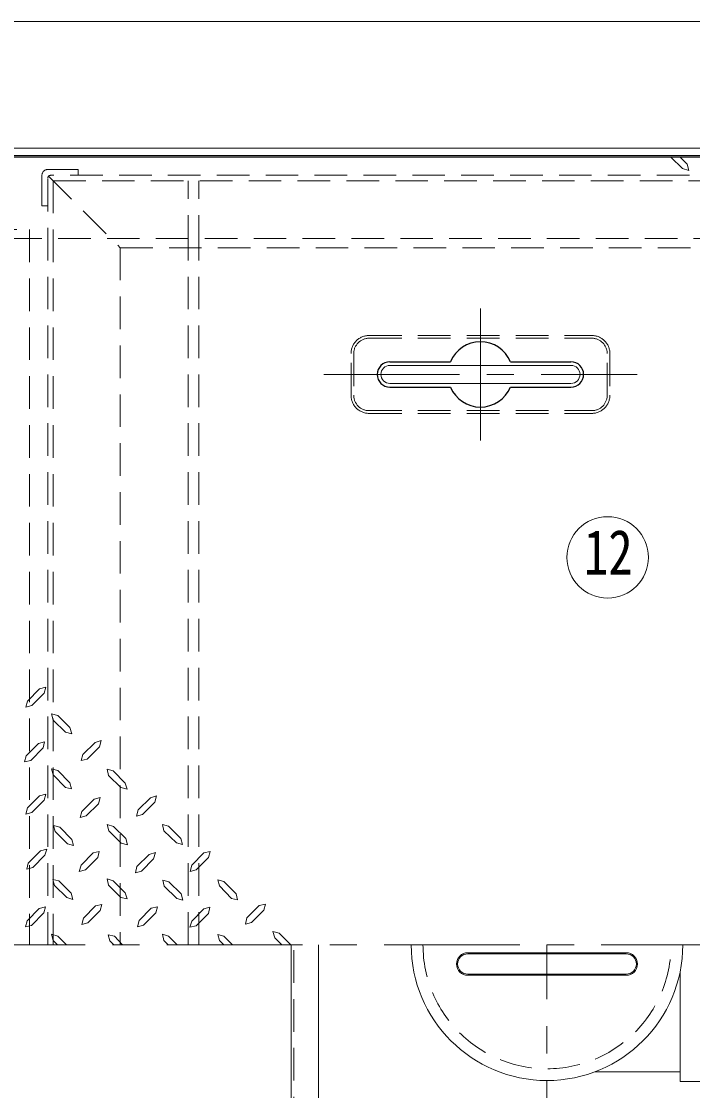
# Model space of a CAD drawing. Units: millimetres at full size, sheet at 1:15; details may follow other scales. Extents: x -3171 to 2904, y -2098 to 2117.
# Drawn here: x -1439 to -1068, y 1221 to 1812 of the extents above; entities that cross this region are included whole.
import ezdxf
from ezdxf.enums import TextEntityAlignment as Align

# ---------------------------------------------------------------- set-up
doc = ezdxf.new("R2010")
doc.units = ezdxf.units.MM
doc.header["$LTSCALE"] = 15
doc.linetypes.add('CHAIN1', pattern=[8, 5, -1, 1, -1])
doc.linetypes.add('DASHED1', pattern=[1.8, 1.2, -0.6])
doc.layers.add('0-6_補助線', color=4, linetype='Continuous', lineweight=9)
doc.styles.add('ＭＳ ゴシック', font='')
doc.styles.get('ＭＳ ゴシック').set_extended_font_data('MS Gothic')

msp = doc.modelspace()

# ---------------------------------------------------------------- linework, layer by layer
at = {"layer": '0-6_補助線'}
for p, q in [((-898.38, 1812.05), (-2518.38, 1812.05)), ((-1079.94, 1737.05), (-1073.46, 1730.72)), ((-1428.68, 1443.43), (-1435.32, 1436.67)), ((-1426.11, 1440.96), (-1432.86, 1434.21)), ((-1428.68, 1443.43), (-1425.25, 1444.39)), ((-1426.11, 1440.96), (-1425.25, 1444.39)), ((-1414.32, 1419.42), (-1421.07, 1426.17)), ((-1411.85, 1421.99), (-1418.6, 1428.63)), ((-1414.32, 1419.42), (-1410.89, 1418.56)), ((-1411.85, 1421.99), (-1410.89, 1418.56)), ((-1429.32, 1413.2), (-1435.97, 1406.45)), ((-1429.32, 1413.2), (-1425.89, 1414.06)), ((-1426.75, 1410.73), (-1425.89, 1414.06)), ((-1398.02, 1413.84), (-1404.78, 1407.09)), ((-1398.02, 1413.84), (-1394.59, 1414.81)), ((-1395.56, 1411.38), (-1394.59, 1414.81)), ((-1436.93, 1403.02), (-1435.97, 1406.45)), ((-1426.75, 1410.73), (-1433.5, 1403.87)), ((-1405.74, 1403.77), (-1404.78, 1407.09)), ((-1395.56, 1411.38), (-1402.31, 1404.62)), ((-1433.5, 1403.87), (-1436.93, 1403.02)), ((-1402.31, 1404.62), (-1405.74, 1403.77)), ((-1414.32, 1388.97), (-1421.18, 1395.83)), ((-1411.85, 1391.55), (-1418.6, 1398.3)), ((-1383.77, 1388.87), (-1390.52, 1395.62)), ((-1381.3, 1391.33), (-1387.95, 1398.09)), ((-1414.32, 1388.97), (-1410.99, 1388.12)), ((-1411.85, 1391.55), (-1410.99, 1388.12)), ((-1383.77, 1388.87), (-1380.34, 1387.9)), ((-1381.3, 1391.33), (-1380.34, 1387.9)), ((-1428.68, 1384.37), (-1435.32, 1377.61)), ((-1426.11, 1381.9), (-1432.86, 1375.04)), ((-1428.68, 1384.37), (-1425.25, 1385.22)), ((-1426.11, 1381.9), (-1425.25, 1385.22)), ((-1398.56, 1382.44), (-1405.31, 1375.68)), ((-1398.56, 1382.44), (-1395.13, 1383.4)), ((-1396.09, 1379.97), (-1395.13, 1383.4)), ((-1367.47, 1383.29), (-1374.23, 1376.54)), ((-1367.47, 1383.29), (-1364.04, 1384.26)), ((-1365.01, 1380.83), (-1364.04, 1384.26)), ((-1396.09, 1379.97), (-1402.85, 1373.22)), ((-1375.09, 1373.11), (-1374.23, 1376.54)), ((-1365.01, 1380.83), (-1371.76, 1374.08)), ((-1406.28, 1372.36), (-1405.31, 1375.68)), ((-1402.85, 1373.22), (-1406.28, 1372.36)), ((-1371.76, 1374.08), (-1375.09, 1373.11)), ((-1413.24, 1357.78), (-1420.1, 1364.54)), ((-1410.78, 1360.25), (-1417.53, 1367)), ((-1383.55, 1358.21), (-1390.31, 1364.96)), ((-1381.09, 1360.68), (-1387.84, 1367.43)), ((-1353.11, 1358.32), (-1359.97, 1365.07)), ((-1350.65, 1360.78), (-1357.4, 1367.54)), ((-1410.78, 1360.25), (-1409.92, 1356.82)), ((-1381.09, 1360.68), (-1380.12, 1357.25)), ((-1353.11, 1358.32), (-1349.79, 1357.35)), ((-1350.65, 1360.78), (-1349.79, 1357.35)), ((-1428.14, 1353.92), (-1434.9, 1347.17)), ((-1428.14, 1353.92), (-1424.71, 1354.89)), ((-1425.68, 1351.46), (-1424.71, 1354.89)), ((-1413.24, 1357.78), (-1409.92, 1356.82)), ((-1399.1, 1352.75), (-1405.74, 1345.99)), ((-1399.1, 1352.75), (-1395.67, 1353.6)), ((-1396.52, 1350.28), (-1395.67, 1353.6)), ((-1383.55, 1358.21), (-1380.12, 1357.25)), ((-1368.12, 1351.99), (-1364.69, 1352.96)), ((-1365.65, 1349.53), (-1364.69, 1352.96)), ((-1337.89, 1352.75), (-1344.64, 1345.99)), ((-1337.89, 1352.75), (-1334.46, 1353.6)), ((-1335.43, 1350.28), (-1334.46, 1353.6)), ((-1435.75, 1343.74), (-1434.9, 1347.17)), ((-1425.68, 1351.46), (-1432.43, 1344.71)), ((-1396.52, 1350.28), (-1403.28, 1343.42)), ((-1368.12, 1351.99), (-1374.87, 1345.24)), ((-1335.43, 1350.28), (-1342.18, 1343.42)), ((-1432.43, 1344.71), (-1435.75, 1343.74)), ((-1375.73, 1341.81), (-1374.87, 1345.24)), ((-1413.67, 1328.09), (-1420.43, 1334.84)), ((-1411.21, 1330.56), (-1417.96, 1337.31)), ((-1383.77, 1328.2), (-1390.52, 1334.95)), ((-1381.3, 1330.77), (-1387.95, 1337.42)), ((-1350.43, 1330.13), (-1357.18, 1336.88)), ((-1320.1, 1330.24), (-1326.85, 1336.99)), ((-1411.21, 1330.56), (-1410.24, 1327.13)), ((-1381.3, 1330.77), (-1380.34, 1327.34)), ((-1352.9, 1327.66), (-1359.76, 1334.42)), ((-1350.43, 1330.13), (-1349.57, 1326.7)), ((-1322.56, 1327.66), (-1329.32, 1334.52)), ((-1320.1, 1330.24), (-1319.24, 1326.81)), ((-1428.79, 1322.09), (-1425.36, 1322.95)), ((-1426.32, 1319.62), (-1425.36, 1322.95)), ((-1413.67, 1328.09), (-1410.24, 1327.13)), ((-1397.7, 1323.48), (-1404.45, 1316.73)), ((-1397.7, 1323.48), (-1394.27, 1324.34)), ((-1395.13, 1321.02), (-1394.27, 1324.34)), ((-1383.77, 1328.2), (-1380.34, 1327.34)), ((-1366.94, 1322.2), (-1363.51, 1323.05)), ((-1364.47, 1319.73), (-1363.51, 1323.05)), ((-1352.9, 1327.66), (-1349.57, 1326.7)), ((-1322.56, 1327.66), (-1319.24, 1326.81)), ((-1307.34, 1323.7), (-1314.1, 1316.94)), ((-1307.34, 1323.7), (-1303.91, 1324.55)), ((-1304.77, 1321.23), (-1303.91, 1324.55)), ((-1428.79, 1322.09), (-1435.54, 1315.34)), ((-1426.32, 1319.62), (-1433.07, 1312.76)), ((-1395.13, 1321.02), (-1401.99, 1314.16)), ((-1366.94, 1322.2), (-1373.69, 1315.44)), ((-1364.47, 1319.73), (-1371.23, 1312.87)), ((-1338, 1321.88), (-1344.64, 1315.12)), ((-1335.43, 1319.41), (-1342.18, 1312.55)), ((-1338, 1321.88), (-1334.57, 1322.73)), ((-1335.43, 1319.41), (-1334.57, 1322.73)), ((-1314.95, 1313.51), (-1314.1, 1316.94)), ((-1304.77, 1321.23), (-1311.63, 1314.37)), ((-1374.55, 1312.01), (-1373.69, 1315.44)), ((-1371.23, 1312.87), (-1374.55, 1312.01)), ((-1345.61, 1311.69), (-1344.64, 1315.12)), ((-1342.18, 1312.55), (-1345.61, 1311.69)), ((-1311.63, 1314.37), (-1314.95, 1313.51)), ((-1413.78, 1302.05), (-1418.6, 1306.87)), ((-1382.77, 1302.05), (-1387.3, 1306.76)), ((-1352.58, 1302.05), (-1357.4, 1306.87)), ((-1322.03, 1302.05), (-1326.85, 1306.87)), ((-1289.82, 1302.05), (-1296.3, 1308.37)), ((-1418.71, 1302.05), (-1421.07, 1304.4)), ((-1387.63, 1302.05), (-1389.88, 1304.3)), ((-1192.13, 1297.67), (-1104.63, 1297.67)), ((-1192.13, 1285.17), (-1104.63, 1285.17)), ((-1074.88, 1287.12), (-1074.88, 1226.55)), ((-1121.72, 1231.95), (-1074.88, 1231.95)), ((-1018.38, 1226.55), (-1074.88, 1226.55))]:
    msp.add_line(p, q, dxfattribs=at)
at = {"layer": '0-6_補助線', "color": 7, "lineweight": 18}
for p, q in [((-918.38, 1742.05), (-2498.38, 1742.05)), ((-922.38, 1738.05), (-2494.38, 1738.05)), ((-1235.13, 1622.05), (-1135.13, 1622.05)), ((-1235.13, 1612.05), (-1135.13, 1612.05)), ((-1289.63, 957.05), (-1289.63, 1302.05)), ((-1274.63, 962.05), (-1274.63, 1302.05)), ((-1192.13, 1297.05), (-1104.63, 1297.05)), ((-1192.13, 1285.8), (-1104.63, 1285.8))]:
    msp.add_line(p, q, dxfattribs=at)
at = {"layer": '0-6_補助線', "color": 5, "lineweight": 25}
for p, q in [((-923.13, 1737.05), (-2493.63, 1737.05)), ((-1235.13, 1624.05), (-1201.72, 1624.05)), ((-1168.55, 1624.05), (-1135.13, 1624.05)), ((-1235.13, 1610.05), (-1201.72, 1610.05)), ((-1168.55, 1610.05), (-1135.13, 1610.05))]:
    msp.add_line(p, q, dxfattribs=at)
at = {"layer": '0-6_補助線', "linetype": 'DASHED1'}
for p, q in [((-1427.33, 1727.05), (-1427.33, 1710.25)), ((-1424.13, 1730.25), (-1407.33, 1730.25)), ((-1407.33, 1727.05), (-1407.33, 1730.25)), ((-1421.13, 1724.05), (-936.13, 1724.05)), ((-1421.13, 1724.05), (-1421.13, 1302.05)), ((-1346.63, 1687.05), (-1346.63, 1724.05)), ((-1340.63, 1687.05), (-1340.63, 1724.05)), ((-1427.33, 1710.25), (-1424.13, 1710.25)), ((-968.38, 1692.05), (-2448.38, 1692.05)), ((-1288.13, 957.05), (-1288.13, 1302.05))]:
    msp.add_line(p, q, dxfattribs=at)
at = {"layer": '0-6_補助線', "color": 7, "linetype": 'DASHED1', "lineweight": 18}
for p, q in [((-1424.13, 1302.05), (-1424.13, 1725.45)), ((-1423.66, 1726.58), (-1384.13, 1687.05)), ((-934.73, 1727.05), (-1422.53, 1727.05)), ((-1459.13, 1697.05), (-1434.13, 1697.05)), ((-1434.13, 1697.05), (-1434.13, 1302.05)), ((-1384.13, 1687.05), (-973.13, 1687.05)), ((-1384.13, 1687.05), (-1384.13, 1302.05)), ((-1346.63, 1302.05), (-1346.63, 1687.05)), ((-1340.63, 1302.05), (-1340.63, 1687.05)), ((-1246.63, 1638.55), (-1123.63, 1638.55)), ((-1246.63, 1637.05), (-1123.63, 1637.05)), ((-1256.63, 1605.55), (-1256.63, 1628.55)), ((-1255.13, 1628.55), (-1255.13, 1605.55)), ((-1115.13, 1605.55), (-1115.13, 1628.55)), ((-1113.63, 1628.55), (-1113.63, 1605.55)), ((-1246.63, 1597.05), (-1123.63, 1597.05)), ((-1246.63, 1595.55), (-1123.63, 1595.55))]:
    msp.add_line(p, q, dxfattribs=at)
at = {"layer": '0-6_補助線', "linetype": 'CHAIN1'}
for p, q in [((-1185.13, 1653.55), (-1185.13, 1580.55)), ((-1271.63, 1617.05), (-1098.63, 1617.05)), ((-2918.38, 1302.05), (-448.38, 1302.05)), ((-1148.38, 1152.05), (-1148.38, 1302.05))]:
    msp.add_line(p, q, dxfattribs=at)
at = {"layer": '0-6_補助線'}
for points in [[(-1074.86, 1737.05), (-1071, 1733.19), (-1070.03, 1729.76), (-1073.46, 1730.72)], [(-1432.86, 1434.21), (-1436.29, 1433.24), (-1435.32, 1436.67)], [(-1421.07, 1426.17), (-1422.03, 1429.6), (-1418.6, 1428.63)], [(-1421.18, 1395.83), (-1422.03, 1399.16), (-1418.6, 1398.3)], [(-1390.52, 1395.62), (-1391.38, 1399.05), (-1387.95, 1398.09)], [(-1432.86, 1375.04), (-1436.29, 1374.18), (-1435.32, 1377.61)], [(-1420.1, 1364.54), (-1420.96, 1367.97), (-1417.53, 1367)], [(-1390.31, 1364.96), (-1391.27, 1368.39), (-1387.84, 1367.43)], [(-1359.97, 1365.07), (-1360.83, 1368.39), (-1357.4, 1367.54)], [(-1365.65, 1349.53), (-1372.41, 1342.78), (-1375.73, 1341.81)], [(-1403.28, 1343.42), (-1406.71, 1342.56), (-1405.74, 1345.99)], [(-1342.18, 1343.42), (-1345.5, 1342.56), (-1344.64, 1345.99)], [(-1420.43, 1334.84), (-1421.39, 1338.17), (-1417.96, 1337.31)], [(-1390.52, 1334.95), (-1391.38, 1338.38), (-1387.95, 1337.42)], [(-1359.76, 1334.42), (-1360.61, 1337.74), (-1357.18, 1336.88)], [(-1329.32, 1334.52), (-1330.28, 1337.85), (-1326.85, 1336.99)], [(-1433.07, 1312.76), (-1436.5, 1311.91), (-1435.54, 1315.34)], [(-1401.99, 1314.16), (-1405.31, 1313.3), (-1404.45, 1316.73)], [(-1421.07, 1304.4), (-1422.03, 1307.83), (-1418.6, 1306.87)], [(-1389.88, 1304.3), (-1390.73, 1307.62), (-1387.3, 1306.76)], [(-1357.61, 1302.05), (-1359.97, 1304.4), (-1360.83, 1307.83), (-1357.4, 1306.87)], [(-1326.96, 1302.05), (-1329.32, 1304.4), (-1330.28, 1307.73), (-1326.85, 1306.87)], [(-1294.91, 1302.05), (-1298.77, 1305.9), (-1299.73, 1309.33), (-1296.3, 1308.37)]]:
    msp.add_lwpolyline(points, dxfattribs=at)
at = {"layer": '0-6_補助線', "color": 7, "lineweight": 18}
msp.add_circle((-1114.87, 1515.99), 22.5, dxfattribs=at)
at = {"layer": '0-6_補助線', "linetype": 'DASHED1'}
for centre, radius, start, end in [((-1424.13, 1727.05), 3.2, 90, 180), ((-1148.38, 1302.05), 68.5, 180, 0)]:
    msp.add_arc(centre, radius, start, end, dxfattribs=at)
at = {"layer": '0-6_補助線', "color": 7, "linetype": 'DASHED1', "lineweight": 18}
for centre, radius, start, end in [((-1422.53, 1725.45), 1.6, 90, 180), ((-1246.63, 1628.55), 10, 90, 180), ((-1246.63, 1628.55), 8.5, 90, 180), ((-1123.63, 1628.55), 10, 0, 90), ((-1123.63, 1628.55), 8.5, 0, 90), ((-1246.63, 1605.55), 10, 180, 270), ((-1246.63, 1605.55), 8.5, 180, 270), ((-1123.63, 1605.55), 8.5, 270, 0), ((-1123.63, 1605.55), 10, 270, 0)]:
    msp.add_arc(centre, radius, start, end, dxfattribs=at)
at = {"layer": '0-6_補助線', "color": 5, "lineweight": 25}
for centre, radius, start, end in [((-1185.13, 1617.05), 18, 22.88538, 157.11462), ((-1235.13, 1617.05), 7, 90, 270), ((-1135.13, 1617.05), 7, 270, 90), ((-1185.13, 1617.05), 18, 202.88538, 337.11462)]:
    msp.add_arc(centre, radius, start, end, dxfattribs=at)
at = {"layer": '0-6_補助線', "color": 7, "lineweight": 18}
for centre, radius, start, end in [((-1235.13, 1617.05), 5, 90, 270), ((-1135.13, 1617.05), 5, 270, 90), ((-1148.38, 1302.05), 75, 180, 0), ((-1192.13, 1291.42), 5.62, 90, 270), ((-1104.63, 1291.42), 5.62, 270, 90)]:
    msp.add_arc(centre, radius, start, end, dxfattribs=at)
at = {"layer": '0-6_補助線'}
for centre, start, end in [((-1192.13, 1291.42), 90, 270), ((-1104.63, 1291.42), 270, 90)]:
    msp.add_arc(centre, 6.25, start, end, dxfattribs=at)

# ---------------------------------------------------------------- texts
at = {"layer": '0-6_補助線', "color": 7, "style": 'ＭＳ ゴシック', "width": 0.8}
msp.add_text('12', height=24.74, dxfattribs=at).set_placement((-1127.99, 1499.12), align=Align.BOTTOM_LEFT)

doc.saveas('drawing.dxf')
